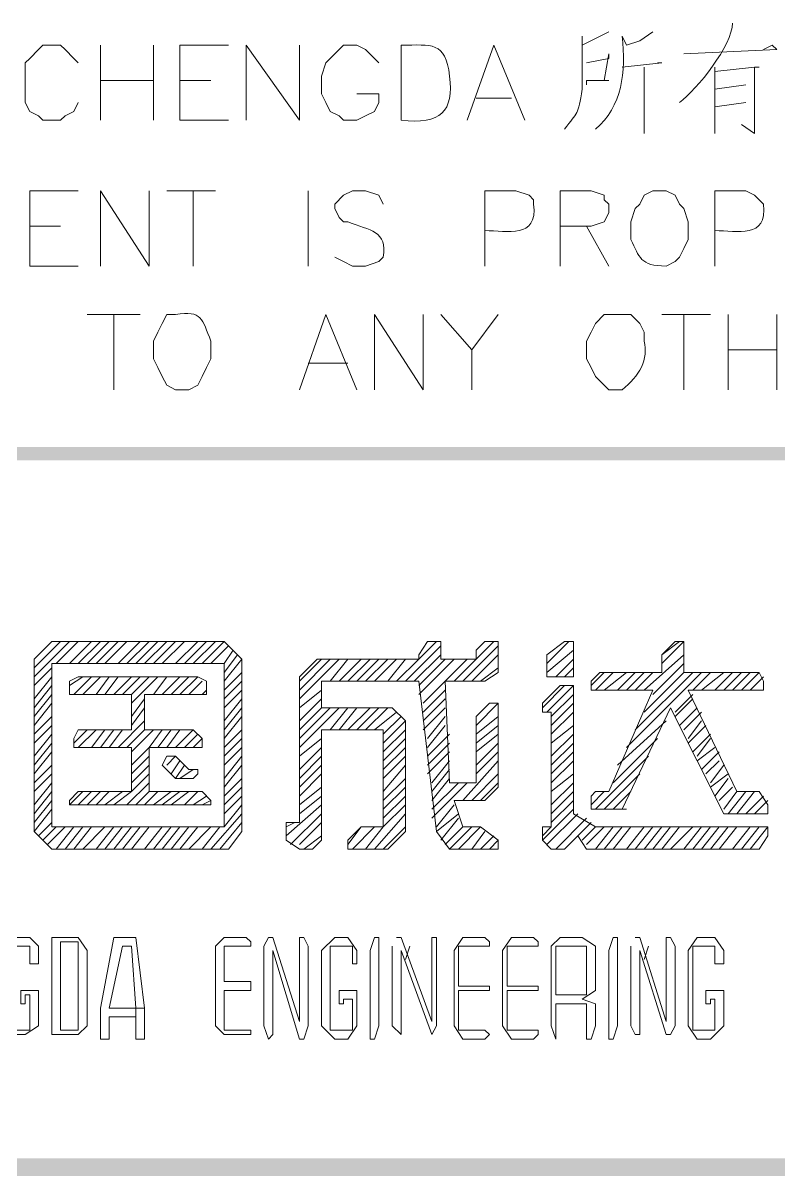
# Model space of a CAD drawing. Header units: millimetres. Extents: x 0 to 825, y 0 to 1167.
# Drawn here: x 616.37 to 647.15, y 52.7 to 99.68 of the extents above; entities that cross this region are included whole.
import ezdxf

# ---------------------------------------------------------------- set-up
doc = ezdxf.new("R2010")
doc.units = ezdxf.units.MM
doc.layers.add('1', color=7, linetype='Continuous')

msp = doc.modelspace()

# ---------------------------------------------------------------- hatches: boundary and pattern name
h = msp.add_hatch(color=0)
h.dxf.hatch_style = 2
h.paths.add_polyline_path([(560.841732, 82.401732), (560.841732, 81.861732), (810.501732, 82.401732)])
h = msp.add_hatch(color=0)
h.dxf.hatch_style = 2
h.paths.add_polyline_path([(560.841732, 81.861732), (810.501732, 82.401732), (810.501732, 81.861732)])
h = msp.add_hatch(color=0)
h.dxf.hatch_style = 2
h.paths.add_polyline_path([(713.301732, 52.701732), (713.301732, 53.421732), (560.841732, 52.701732)])
h = msp.add_hatch(color=0)
h.dxf.hatch_style = 2
h.paths.add_polyline_path([(713.301732, 53.421732), (560.841732, 52.701732), (560.841732, 53.421732)])

# ---------------------------------------------------------------- linework, layer by layer
at = {"layer": '1', "color": 0, "lineweight": 9}
for points in [[(618.621732, 98.061732), (618.441732, 98.241732), (618.081732, 98.601732), (617.901732, 98.781732), (617.181732, 98.781732), (617.001732, 98.601732), (616.641732, 98.241732), (616.461732, 98.061732), (616.461732, 97.521732), (616.461732, 96.801732), (616.461732, 96.441732), (616.641732, 96.081732), (617.001732, 95.901732), (617.181732, 95.721732), (617.901732, 95.721732), (618.081732, 95.901732), (618.441732, 96.081732), (618.621732, 96.441732)], [(619.521732, 98.781732), (619.521732, 95.721732)], [(621.681732, 98.781732), (621.681732, 95.721732)], [(622.761732, 95.721732), (622.761732, 98.781732), (624.741732, 98.781732)], [(625.461732, 95.721732), (625.461732, 98.781732), (627.621732, 95.721732), (627.621732, 98.781732)], [(630.861732, 98.061732), (630.681732, 98.241732), (630.321732, 98.601732), (629.961732, 98.781732), (629.421732, 98.781732), (629.241732, 98.601732), (628.881732, 98.241732), (628.701732, 98.061732), (628.521732, 97.521732), (628.521732, 96.801732), (628.701732, 96.441732), (628.881732, 96.081732), (629.241732, 95.901732), (629.421732, 95.721732), (629.961732, 95.721732), (630.321732, 95.901732), (630.681732, 96.081732), (630.861732, 96.441732), (630.861732, 96.801732), (629.961732, 96.801732)], [(634.461732, 95.721732), (635.541732, 98.781732), (636.801732, 95.721732)], [(619.521732, 97.341732), (621.681732, 97.341732)], [(622.761732, 97.341732), (624.021732, 97.341732)], [(645.801732, 97.161732), (644.541732, 96.981732)], [(634.821732, 96.621732), (636.261732, 96.621732)], [(644.541732, 96.261732), (645.801732, 96.441732)], [(622.761732, 95.721732), (624.741732, 95.721732)], [(616.641732, 89.781732), (616.641732, 92.841732), (618.621732, 92.841732)], [(619.521732, 89.781732), (619.521732, 92.841732), (621.501732, 89.781732), (621.501732, 92.841732)], [(622.221732, 92.841732), (624.201732, 92.841732)], [(623.301732, 92.841732), (623.301732, 89.781732)], [(627.981732, 92.841732), (627.981732, 89.781732)], [(638.241732, 89.781732), (638.241732, 92.841732), (639.501732, 92.841732), (640.041732, 92.661732), (640.041732, 92.481732), (640.221732, 92.301732), (640.221732, 91.941732), (640.041732, 91.581732), (640.041732, 91.581732), (639.501732, 91.401732), (638.241732, 91.401732)], [(616.641732, 91.401732), (617.901732, 91.401732)], [(639.321732, 91.401732), (640.221732, 89.781732)], [(616.641732, 89.781732), (618.621732, 89.781732)], [(618.981732, 87.801732), (621.141732, 87.801732)], [(620.061732, 87.801732), (620.061732, 84.741732)], [(627.621732, 84.741732), (628.701732, 87.801732), (629.961732, 84.741732)], [(630.681732, 84.741732), (630.681732, 87.801732), (632.661732, 84.741732), (632.661732, 87.801732)], [(633.381732, 87.801732), (634.641732, 86.361732), (634.641732, 84.741732)], [(635.721732, 87.801732), (634.641732, 86.361732)], [(642.381732, 87.801732), (644.361732, 87.801732)], [(643.281732, 87.801732), (643.281732, 84.741732)], [(645.081732, 87.801732), (645.081732, 84.741732)], [(647.061732, 87.801732), (647.061732, 84.741732)], [(645.081732, 86.361732), (647.061732, 86.361732)], [(627.981732, 85.821732), (629.601732, 85.821732)], [(616.821732, 73.761732), (617.541732, 74.481732)], [(616.821732, 73.401732), (617.901732, 74.481732)], [(616.821732, 73.041732), (618.261732, 74.481732)], [(617.721732, 73.581732), (618.621732, 74.481732)], [(618.261732, 73.581732), (619.161732, 74.481732)], [(618.621732, 73.581732), (619.521732, 74.481732)], [(618.981732, 73.581732), (619.881732, 74.481732)], [(619.341732, 73.581732), (620.241732, 74.481732)], [(619.701732, 73.581732), (620.601732, 74.481732)], [(620.241732, 73.581732), (621.141732, 74.481732)], [(620.601732, 73.581732), (621.501732, 74.481732)], [(620.961732, 73.581732), (621.861732, 74.481732)], [(621.321732, 73.581732), (622.221732, 74.481732)], [(621.681732, 73.581732), (622.581732, 74.481732)], [(622.041732, 73.581732), (622.941732, 74.481732)], [(622.581732, 73.581732), (623.481732, 74.481732)], [(622.941732, 73.581732), (623.841732, 74.481732)], [(623.301732, 73.581732), (624.201732, 74.481732)], [(623.661732, 73.581732), (624.561732, 74.481732)], [(624.021732, 73.581732), (624.741732, 74.301732)], [(631.941732, 72.861732), (633.381732, 74.301732)], [(632.481732, 73.761732), (633.201732, 74.481732)], [(634.281732, 72.861732), (635.721732, 74.301732)], [(634.821732, 73.761732), (635.541732, 74.481732)], [(637.701732, 73.581732), (638.601732, 74.481732)], [(642.381732, 73.941732), (643.101732, 74.481732)], [(642.381732, 73.581732), (643.281732, 74.481732)], [(624.561732, 73.581732), (624.921732, 74.121732)], [(624.561732, 73.221732), (625.101732, 73.941732)], [(624.561732, 72.861732), (625.281732, 73.761732)], [(627.621732, 72.861732), (628.521732, 73.761732)], [(627.621732, 72.501732), (628.881732, 73.761732)], [(627.621732, 72.141732), (629.241732, 73.761732)], [(628.881732, 72.861732), (629.601732, 73.761732)], [(629.241732, 72.861732), (630.141732, 73.761732)], [(629.601732, 72.861732), (630.501732, 73.761732)], [(629.961732, 72.861732), (630.861732, 73.761732)], [(630.321732, 72.861732), (631.221732, 73.761732)], [(630.681732, 72.861732), (631.581732, 73.761732)], [(631.221732, 72.861732), (631.941732, 73.761732)], [(631.581732, 72.861732), (632.481732, 73.761732)], [(632.301732, 72.861732), (633.381732, 73.941732)], [(632.481732, 72.681732), (633.561732, 73.761732)], [(632.481732, 72.321732), (633.921732, 73.761732)], [(633.561732, 72.861732), (634.461732, 73.761732)], [(633.921732, 72.861732), (634.821732, 73.761732)], [(634.641732, 72.861732), (635.721732, 73.941732)], [(637.701732, 73.221732), (638.781732, 74.121732)], [(638.061732, 73.041732), (638.781732, 73.761732)], [(641.661732, 72.501732), (643.281732, 73.941732)], [(616.821732, 72.681732), (617.541732, 73.401732)], [(635.001732, 72.861732), (635.721732, 73.401732)], [(638.421732, 73.041732), (638.781732, 73.401732)], [(642.021732, 72.321732), (643.281732, 73.581732)], [(616.821732, 72.141732), (617.541732, 73.041732)], [(618.261732, 72.681732), (618.801732, 73.041732)], [(618.441732, 72.321732), (619.161732, 73.041732)], [(618.801732, 72.321732), (619.521732, 73.041732)], [(619.341732, 72.321732), (619.881732, 73.041732)], [(619.701732, 72.321732), (620.241732, 73.041732)], [(620.061732, 72.321732), (620.781732, 73.041732)], [(620.421732, 72.321732), (621.141732, 73.041732)], [(620.781732, 72.321732), (621.501732, 73.041732)], [(620.781732, 71.961732), (621.861732, 73.041732)], [(621.681732, 72.321732), (622.221732, 73.041732)], [(622.041732, 72.321732), (622.761732, 73.041732)], [(622.401732, 72.321732), (623.121732, 73.041732)], [(622.761732, 72.321732), (623.481732, 73.041732)], [(623.121732, 72.321732), (623.661732, 72.861732)], [(624.561732, 72.501732), (625.281732, 73.221732)], [(624.561732, 72.141732), (625.281732, 72.861732)], [(632.661732, 71.961732), (633.561732, 72.861732)], [(639.501732, 72.681732), (640.041732, 73.221732)], [(639.681732, 72.501732), (640.401732, 73.221732)], [(640.041732, 72.501732), (640.941732, 73.221732)], [(640.581732, 72.501732), (641.301732, 73.221732)], [(640.941732, 72.501732), (641.661732, 73.221732)], [(640.941732, 70.161732), (644.001732, 73.221732)], [(641.301732, 72.501732), (642.021732, 73.221732)], [(641.301732, 70.881732), (643.641732, 73.221732)], [(641.661732, 71.601732), (643.281732, 73.221732)], [(643.641732, 72.501732), (644.361732, 73.221732)], [(644.001732, 72.501732), (644.901732, 73.221732)], [(644.541732, 72.501732), (645.261732, 73.221732)], [(644.901732, 72.501732), (645.621732, 73.221732)], [(645.261732, 72.501732), (645.981732, 73.221732)], [(645.621732, 72.501732), (646.341732, 73.221732)], [(645.981732, 72.501732), (646.521732, 73.041732)], [(616.821732, 71.781732), (617.541732, 72.681732)], [(623.661732, 72.321732), (623.841732, 72.501732)], [(624.561732, 71.781732), (625.281732, 72.501732)], [(627.621732, 71.781732), (628.521732, 72.501732)], [(632.661732, 71.601732), (633.561732, 72.501732)], [(637.521732, 71.781732), (638.421732, 72.681732)], [(637.701732, 71.601732), (638.781732, 72.681732)], [(646.521732, 72.501732), (646.521732, 72.681732)], [(616.821732, 71.421732), (617.541732, 72.321732)], [(616.821732, 71.061732), (617.541732, 71.961732)], [(620.781732, 71.421732), (621.321732, 72.141732)], [(624.561732, 71.241732), (625.281732, 72.141732)], [(627.621732, 71.241732), (628.521732, 72.141732)], [(632.661732, 71.241732), (633.561732, 72.141732)], [(634.821732, 71.061732), (635.721732, 71.961732)], [(637.881732, 71.421732), (638.781732, 72.321732)], [(637.881732, 71.061732), (638.781732, 71.961732)], [(642.921732, 71.601732), (643.641732, 72.321732)], [(642.921732, 71.421732), (643.641732, 72.141732)], [(616.821732, 70.701732), (617.541732, 71.421732)], [(620.781732, 71.061732), (621.321732, 71.781732)], [(624.561732, 70.881732), (625.281732, 71.781732)], [(624.561732, 70.521732), (625.281732, 71.421732)], [(627.621732, 70.881732), (628.521732, 71.781732)], [(627.621732, 70.521732), (628.881732, 71.781732)], [(627.621732, 70.161732), (629.241732, 71.781732)], [(628.881732, 70.881732), (629.601732, 71.781732)], [(629.241732, 70.881732), (629.961732, 71.781732)], [(629.601732, 70.881732), (630.501732, 71.781732)], [(629.961732, 70.881732), (630.861732, 71.781732)], [(630.321732, 70.881732), (631.221732, 71.781732)], [(630.681732, 70.881732), (631.581732, 71.601732)], [(631.041732, 70.701732), (631.761732, 71.421732)], [(632.661732, 70.881732), (633.561732, 71.781732)], [(632.841732, 70.521732), (633.561732, 71.421732)], [(634.821732, 70.701732), (635.721732, 71.421732)], [(637.881732, 70.701732), (638.781732, 71.601732)], [(643.101732, 71.061732), (643.821732, 71.781732)], [(643.281732, 70.881732), (644.001732, 71.601732)], [(616.821732, 70.341732), (617.541732, 71.061732)], [(620.241732, 70.161732), (621.321732, 71.241732)], [(631.041732, 70.341732), (631.941732, 71.241732)], [(632.841732, 70.161732), (633.561732, 71.061732)], [(634.821732, 70.341732), (635.721732, 71.061732)], [(637.881732, 70.341732), (638.781732, 71.061732)], [(640.581732, 69.441732), (642.561732, 71.241732)], [(643.461732, 70.521732), (644.001732, 71.241732)], [(643.461732, 70.341732), (644.181732, 71.061732)], [(616.821732, 69.801732), (617.541732, 70.701732)], [(618.441732, 70.341732), (618.981732, 70.881732)], [(618.621732, 70.161732), (619.341732, 70.881732)], [(619.161732, 70.161732), (619.701732, 70.881732)], [(619.521732, 70.161732), (620.061732, 70.881732)], [(619.881732, 70.161732), (620.421732, 70.881732)], [(620.601732, 70.161732), (621.321732, 70.881732)], [(620.781732, 69.981732), (621.681732, 70.881732)], [(620.781732, 69.441732), (621.501732, 70.161732), (622.041732, 70.881732)], [(621.861732, 70.161732), (622.401732, 70.881732)], [(622.221732, 70.161732), (622.761732, 70.881732)], [(622.581732, 70.161732), (623.301732, 70.881732)], [(622.941732, 70.161732), (623.481732, 70.701732)], [(623.301732, 70.161732), (623.661732, 70.521732)], [(624.561732, 70.161732), (625.281732, 70.881732)], [(624.561732, 69.801732), (625.281732, 70.521732)], [(627.621732, 69.801732), (628.521732, 70.521732)], [(631.041732, 69.981732), (631.941732, 70.881732)], [(631.041732, 69.621732), (631.941732, 70.521732)], [(632.841732, 69.801732), (633.741732, 70.701732)], [(634.821732, 69.981732), (635.721732, 70.701732)], [(637.881732, 69.801732), (638.781732, 70.701732)], [(640.401732, 68.721732), (642.201732, 70.521732)], [(643.641732, 69.981732), (644.361732, 70.701732)], [(643.821732, 69.801732), (644.361732, 70.521732)], [(616.821732, 69.441732), (617.541732, 70.341732)], [(624.561732, 69.441732), (625.281732, 70.161732)], [(627.621732, 69.261732), (628.521732, 70.161732)], [(631.041732, 69.261732), (631.941732, 70.161732)], [(632.841732, 69.441732), (633.741732, 70.341732)], [(634.821732, 69.441732), (635.721732, 70.341732)], [(637.881732, 69.441732), (638.781732, 70.341732)], [(643.821732, 69.621732), (644.541732, 70.161732)], [(616.821732, 69.081732), (617.541732, 69.981732)], [(620.781732, 69.081732), (621.501732, 69.801732)], [(622.221732, 69.441732), (622.581732, 69.801732)], [(622.401732, 69.081732), (622.761732, 69.621732)], [(624.561732, 68.901732), (625.281732, 69.801732)], [(627.621732, 68.901732), (628.521732, 69.801732)], [(631.041732, 68.901732), (631.941732, 69.801732)], [(632.841732, 69.081732), (633.741732, 69.981732)], [(633.021732, 68.721732), (633.741732, 69.621732)], [(634.281732, 68.001732), (635.721732, 69.621732)], [(634.821732, 69.081732), (635.721732, 69.981732)], [(637.881732, 69.081732), (638.781732, 69.981732)], [(637.881732, 68.721732), (638.781732, 69.621732)], [(639.681732, 67.641732), (641.841732, 69.801732)], [(644.001732, 69.261732), (644.721732, 69.981732)], [(644.181732, 69.081732), (644.721732, 69.621732)], [(616.821732, 68.721732), (617.541732, 69.441732)], [(616.821732, 68.361732), (617.541732, 69.081732)], [(620.781732, 68.721732), (621.501732, 69.441732)], [(620.781732, 68.361732), (621.501732, 69.081732)], [(622.581732, 68.901732), (622.941732, 69.441732)], [(622.761732, 68.901732), (623.301732, 69.261732)], [(624.561732, 68.541732), (625.281732, 69.441732)], [(627.621732, 68.541732), (628.521732, 69.441732)], [(627.621732, 68.181732), (628.521732, 69.081732)], [(631.041732, 68.361732), (631.941732, 69.441732)], [(633.021732, 68.361732), (633.741732, 69.261732)], [(634.641732, 68.001732), (635.721732, 69.081732)], [(637.881732, 68.361732), (638.781732, 69.081732)], [(640.041732, 67.641732), (641.481732, 69.081732)], [(644.361732, 68.721732), (644.901732, 69.441732)], [(644.361732, 68.541732), (645.081732, 69.081732)], [(616.821732, 67.821732), (617.541732, 68.721732)], [(620.601732, 67.821732), (621.501732, 68.721732)], [(623.301732, 68.901732), (623.301732, 68.901732)], [(624.561732, 68.181732), (625.281732, 68.901732)], [(631.041732, 68.001732), (631.941732, 68.901732)], [(633.021732, 68.001732), (633.741732, 68.901732)], [(633.021732, 67.641732), (634.101732, 68.721732)], [(633.021732, 67.281732), (634.461732, 68.721732)], [(635.001732, 68.001732), (635.721732, 68.721732)], [(637.881732, 67.821732), (638.781732, 68.721732)], [(644.541732, 68.181732), (645.081732, 68.901732)], [(616.821732, 67.461732), (617.541732, 68.361732)], [(618.261732, 67.821732), (618.801732, 68.361732)], [(618.621732, 67.821732), (619.161732, 68.361732)], [(618.981732, 67.821732), (619.521732, 68.361732)], [(619.341732, 67.821732), (619.881732, 68.361732)], [(619.701732, 67.821732), (620.421732, 68.361732)], [(620.061732, 67.821732), (620.781732, 68.361732)], [(620.961732, 67.821732), (621.501732, 68.361732)], [(621.321732, 67.821732), (621.861732, 68.361732)], [(621.681732, 67.821732), (622.401732, 68.361732)], [(622.041732, 67.821732), (622.761732, 68.361732)], [(622.401732, 67.821732), (623.121732, 68.361732)], [(622.941732, 67.821732), (623.481732, 68.361732)], [(623.301732, 67.821732), (623.841732, 68.181732)], [(624.561732, 67.821732), (625.281732, 68.541732)], [(624.561732, 67.461732), (625.281732, 68.181732)], [(627.621732, 67.821732), (628.521732, 68.541732)], [(627.621732, 67.461732), (628.521732, 68.181732)], [(631.041732, 67.641732), (631.941732, 68.541732)], [(631.041732, 67.281732), (631.941732, 68.181732)], [(637.881732, 67.461732), (638.781732, 68.361732)], [(639.501732, 67.821732), (640.041732, 68.361732)], [(640.401732, 67.641732), (641.121732, 68.361732)], [(644.721732, 68.001732), (645.261732, 68.541732)], [(644.901732, 67.641732), (645.441732, 68.361732)], [(645.081732, 67.461732), (645.801732, 68.361732)], [(645.441732, 67.461732), (646.161732, 68.361732)], [(645.801732, 67.461732), (646.521732, 68.181732)], [(616.821732, 67.101732), (617.541732, 68.001732)], [(623.661732, 67.821732), (624.021732, 68.001732)], [(624.561732, 66.921732), (625.281732, 67.821732)], [(627.081732, 66.561732), (628.521732, 67.821732)], [(631.041732, 66.921732), (631.941732, 67.821732)], [(633.201732, 66.921732), (633.921732, 67.821732)], [(637.881732, 67.101732), (638.781732, 68.001732)], [(646.161732, 67.461732), (646.701732, 68.001732)], [(616.821732, 66.741732), (617.541732, 67.641732)], [(624.021732, 66.021732), (625.281732, 67.461732)], [(627.261732, 66.201732), (628.521732, 67.461732)], [(630.681732, 66.021732), (631.941732, 67.461732)], [(633.201732, 66.741732), (634.101732, 67.461732)], [(633.381732, 66.381732), (634.101732, 67.281732)], [(637.521732, 66.381732), (638.781732, 67.641732)], [(637.701732, 66.201732), (638.961732, 67.461732)], [(638.061732, 66.021732), (639.321732, 67.281732)], [(640.761732, 67.641732), (640.941732, 67.641732)], [(646.701732, 67.461732), (646.701732, 67.641732)], [(617.001732, 66.561732), (617.541732, 67.101732)], [(617.181732, 66.381732), (617.721732, 66.921732)], [(617.361732, 66.201732), (618.081732, 66.921732)], [(617.721732, 66.021732), (618.441732, 66.921732)], [(618.081732, 66.021732), (618.801732, 66.921732)], [(618.441732, 66.021732), (619.161732, 66.921732)], [(618.801732, 66.021732), (619.701732, 66.921732)], [(619.341732, 66.021732), (620.061732, 66.921732)], [(619.701732, 66.021732), (620.421732, 66.921732)], [(620.061732, 66.021732), (620.781732, 66.921732)], [(620.421732, 66.021732), (621.141732, 66.921732)], [(620.781732, 66.021732), (621.501732, 66.921732)], [(621.321732, 66.021732), (622.041732, 66.921732)], [(621.681732, 66.021732), (622.401732, 66.921732)], [(622.041732, 66.021732), (622.761732, 66.921732)], [(622.401732, 66.021732), (623.121732, 66.921732)], [(622.761732, 66.021732), (623.481732, 66.921732)], [(623.121732, 66.021732), (624.021732, 66.921732)], [(623.661732, 66.021732), (624.381732, 66.921732)], [(624.381732, 66.021732), (625.281732, 67.101732)], [(627.081732, 66.921732), (627.441732, 67.101732)], [(627.621732, 66.201732), (628.521732, 67.101732)], [(629.601732, 66.201732), (630.141732, 66.921732)], [(629.781732, 66.021732), (630.681732, 66.921732)], [(630.321732, 66.021732), (631.041732, 66.921732)], [(631.041732, 66.021732), (631.941732, 66.921732)], [(633.561732, 66.201732), (634.281732, 66.921732)], [(633.741732, 66.021732), (634.641732, 66.921732)], [(634.101732, 66.021732), (635.001732, 66.921732)], [(634.641732, 66.021732), (635.181732, 66.741732)], [(637.521732, 66.561732), (637.881732, 66.921732)], [(638.961732, 66.561732), (639.501732, 67.101732)], [(639.141732, 66.381732), (639.681732, 66.921732)], [(639.321732, 66.201732), (640.041732, 66.921732)], [(639.681732, 66.021732), (640.401732, 66.921732)], [(640.041732, 66.021732), (640.761732, 66.921732)], [(640.401732, 66.021732), (641.121732, 66.921732)], [(640.941732, 66.021732), (641.661732, 66.921732)], [(641.301732, 66.021732), (642.021732, 66.921732)], [(641.661732, 66.021732), (642.381732, 66.921732)], [(642.021732, 66.021732), (642.741732, 66.921732)], [(642.381732, 66.021732), (643.101732, 66.921732)], [(642.741732, 66.021732), (643.641732, 66.921732)], [(643.281732, 66.021732), (644.001732, 66.921732)], [(643.641732, 66.021732), (644.361732, 66.921732)], [(644.001732, 66.021732), (644.721732, 66.921732)], [(644.361732, 66.021732), (645.081732, 66.921732)], [(644.721732, 66.021732), (645.441732, 66.921732)], [(645.261732, 66.021732), (645.981732, 66.921732)], [(645.621732, 66.021732), (646.341732, 66.921732)], [(645.981732, 66.021732), (646.701732, 66.921732)], [(627.801732, 66.021732), (628.521732, 66.561732)], [(635.001732, 66.021732), (635.541732, 66.561732)], [(635.361732, 66.021732), (635.721732, 66.381732)], [(646.341732, 66.021732), (646.701732, 66.561732)], [(626.181732, 62.061732), (626.361732, 62.421732)], [(632.121732, 62.061732), (631.941732, 61.521732)], [(641.661732, 61.521732), (641.841732, 62.061732)], [(619.521732, 59.541732), (619.521732, 58.281732), (619.881732, 58.281732)], [(621.321732, 58.281732), (621.321732, 59.541732)], [(619.881732, 58.281732), (619.881732, 59.181732)], [(620.961732, 59.181732), (620.961732, 58.281732)], [(620.961732, 58.281732), (621.321732, 58.281732)]]:
    msp.add_lwpolyline(points, dxfattribs=at)
at = {"layer": '1', "color": 0, "lineweight": 5}
for points in [[(646.521732, 98.601732), (646.881732, 98.781732), (647.061732, 98.601732), (643.281732, 98.421732)], [(639.321732, 97.161732), (639.321732, 97.341732), (640.221732, 97.341732), (640.041732, 97.341732), (640.221732, 98.421732), (640.221732, 98.241732), (639.321732, 98.061732)], [(642.201732, 98.061732), (642.381732, 98.061732), (642.381732, 98.061732), (640.761732, 97.881732)], [(641.661732, 97.881732), (641.661732, 95.181732), (641.661732, 95.361732), (641.661732, 95.721732)], [(644.541732, 97.881732), (644.541732, 97.701732), (644.541732, 95.361732), (644.541732, 95.181732), (644.541732, 95.541732)], [(644.541732, 97.701732), (646.161732, 97.881732), (646.161732, 97.881732), (646.341732, 97.881732), (646.161732, 97.881732), (646.161732, 95.181732), (645.621732, 95.541732), (646.161732, 95.181732)], [(625.281732, 73.761732), (624.561732, 74.481732), (617.541732, 74.481732), (616.821732, 73.761732), (616.821732, 66.741732), (617.541732, 66.021732), (624.741732, 66.021732), (625.281732, 66.741732), (625.281732, 73.761732)], [(635.721732, 73.221732), (635.721732, 74.481732), (635.181732, 74.481732), (634.821732, 74.121732), (634.821732, 73.761732), (633.381732, 73.761732), (633.381732, 74.481732), (632.841732, 74.481732), (632.481732, 73.941732), (632.481732, 73.761732), (628.341732, 73.761732), (627.621732, 73.041732), (627.621732, 67.101732), (627.081732, 67.101732), (627.081732, 66.381732), (627.621732, 66.021732), (628.161732, 66.021732), (628.521732, 66.381732), (628.521732, 70.881732), (631.041732, 70.881732), (631.041732, 66.921732), (630.141732, 66.921732), (629.601732, 66.381732), (629.601732, 66.021732), (631.221732, 66.021732), (631.941732, 66.741732), (631.941732, 71.241732), (631.401732, 71.781732), (628.521732, 71.781732), (628.521732, 72.861732), (632.481732, 72.861732), (633.201732, 66.741732), (633.741732, 66.021732), (635.721732, 66.021732), (635.721732, 66.381732), (635.001732, 66.921732), (634.281732, 66.921732), (633.921732, 68.001732), (635.181732, 68.001732), (635.721732, 68.541732), (635.721732, 71.961732), (635.361732, 71.961732), (634.821732, 71.421732), (634.821732, 68.721732), (633.741732, 68.721732), (633.561732, 72.861732), (635.181732, 72.861732), (635.721732, 73.221732)], [(637.701732, 73.041732), (638.781732, 73.041732), (638.781732, 74.481732), (638.421732, 74.481732), (637.701732, 73.941732), (637.701732, 73.041732)], [(639.501732, 72.861732), (639.501732, 72.501732), (642.021732, 72.501732), (640.221732, 68.361732), (639.681732, 68.361732), (639.501732, 68.181732), (639.501732, 67.641732), (640.761732, 67.641732), (642.741732, 71.781732), (644.901732, 67.461732), (646.701732, 67.461732), (646.701732, 67.821732), (646.341732, 68.361732), (645.441732, 68.361732), (643.461732, 72.501732), (646.521732, 72.501732), (646.521732, 72.861732), (646.341732, 73.221732), (643.281732, 73.221732), (643.281732, 74.481732), (642.921732, 74.481732), (642.381732, 73.941732), (642.381732, 73.221732), (639.861732, 73.221732), (639.501732, 72.861732)], [(624.561732, 73.581732), (617.541732, 73.581732), (617.541732, 66.921732), (624.561732, 66.921732), (624.561732, 73.581732)], [(623.841732, 72.861732), (623.481732, 73.041732), (618.621732, 73.041732), (618.261732, 72.861732), (618.261732, 72.321732), (620.781732, 72.321732), (620.781732, 70.881732), (618.621732, 70.881732), (618.441732, 70.521732), (618.441732, 70.161732), (620.781732, 70.161732), (620.781732, 68.361732), (618.621732, 68.361732), (618.261732, 68.001732), (618.261732, 67.821732), (624.021732, 67.821732), (624.021732, 68.001732), (623.661732, 68.361732), (621.501732, 68.361732), (621.501732, 70.161732), (623.661732, 70.161732), (623.661732, 70.521732), (623.301732, 70.881732), (621.321732, 70.881732), (621.321732, 72.321732), (623.841732, 72.321732), (623.841732, 72.861732)], [(638.781732, 72.681732), (638.241732, 72.681732), (637.521732, 71.961732), (637.521732, 71.601732), (637.881732, 71.601732), (637.881732, 66.921732), (637.521732, 66.921732), (637.521732, 66.381732), (637.881732, 66.021732), (638.421732, 66.021732), (638.961732, 66.561732), (639.321732, 66.021732), (646.341732, 66.021732), (646.701732, 66.561732), (646.701732, 66.921732), (639.681732, 66.921732), (638.781732, 67.461732), (638.781732, 72.681732)], [(623.481732, 69.261732), (623.121732, 69.261732), (622.581732, 69.801732), (622.221732, 69.801732), (622.041732, 69.441732), (622.581732, 68.901732), (623.301732, 68.901732), (623.481732, 69.081732), (623.481732, 69.261732)], [(617.001732, 58.821732), (617.001732, 60.261732), (616.281732, 60.261732), (616.281732, 59.721732), (616.461732, 59.721732), (616.461732, 60.081732), (616.641732, 60.081732), (616.641732, 58.641732), (615.741732, 58.641732), (615.741732, 62.061732), (616.641732, 62.061732), (616.641732, 61.341732), (617.001732, 61.341732), (617.001732, 62.061732), (616.641732, 62.421732), (615.921732, 62.421732), (615.561732, 61.881732), (615.561732, 58.821732), (615.921732, 58.461732), (616.461732, 58.461732), (617.001732, 58.821732)], [(618.621732, 58.461732), (618.981732, 58.821732), (618.981732, 61.881732), (618.621732, 62.421732), (617.541732, 62.421732), (617.541732, 58.461732), (618.621732, 58.461732)], [(617.901732, 58.641732), (618.621732, 58.641732), (618.621732, 62.241732), (617.901732, 62.241732), (617.901732, 58.641732)], [(619.881732, 59.181732), (620.961732, 59.181732), (620.961732, 59.541732), (620.781732, 62.061732), (620.421732, 62.061732), (619.881732, 59.541732), (621.321732, 59.541732), (620.961732, 62.421732), (620.061732, 62.421732), (619.521732, 59.541732)], [(625.641732, 58.641732), (624.561732, 58.641732), (624.561732, 60.261732), (625.641732, 60.261732), (625.641732, 60.621732), (624.561732, 60.621732), (624.561732, 62.061732), (625.641732, 62.061732), (625.641732, 62.241732), (625.461732, 62.421732), (624.561732, 62.421732), (624.201732, 62.061732), (624.201732, 58.821732), (624.561732, 58.461732), (625.461732, 58.461732), (625.641732, 58.461732), (625.641732, 58.641732)], [(626.181732, 62.061732), (626.181732, 58.821732), (626.361732, 58.281732), (626.541732, 58.461732), (626.541732, 61.881732), (627.621732, 58.281732), (627.801732, 58.281732), (627.981732, 58.821732)], [(627.981732, 58.821732), (627.981732, 62.061732), (627.801732, 62.421732), (627.621732, 62.421732), (627.621732, 59.001732), (626.541732, 62.421732), (626.361732, 62.421732)], [(629.961732, 58.821732), (629.961732, 60.261732), (629.241732, 60.261732), (629.241732, 59.721732), (629.421732, 59.721732), (629.421732, 59.901732), (629.781732, 59.901732), (629.781732, 58.641732), (628.881732, 58.641732), (628.881732, 62.061732), (629.781732, 62.061732), (629.781732, 61.341732), (629.961732, 61.341732), (629.961732, 61.881732), (629.601732, 62.421732), (629.061732, 62.421732), (628.521732, 61.881732), (628.521732, 58.821732), (629.061732, 58.281732), (629.601732, 58.281732), (629.961732, 58.821732)], [(630.861732, 58.821732), (630.861732, 62.421732), (630.681732, 62.421732), (630.501732, 61.881732), (630.501732, 58.281732), (630.681732, 58.281732), (630.861732, 58.821732)], [(631.401732, 62.061732), (631.401732, 58.821732), (631.761732, 58.461732), (631.761732, 58.461732), (631.761732, 61.881732), (633.021732, 58.461732), (633.021732, 58.461732), (633.201732, 58.821732), (633.201732, 62.061732), (633.201732, 62.421732), (633.021732, 62.421732), (633.021732, 59.001732), (631.761732, 62.421732), (631.581732, 62.421732)], [(635.361732, 60.261732), (635.361732, 60.441732), (634.101732, 60.441732), (634.101732, 62.061732), (635.361732, 62.061732), (635.361732, 62.241732), (635.181732, 62.421732), (634.281732, 62.421732), (633.921732, 61.881732), (633.921732, 58.821732), (634.281732, 58.281732), (635.181732, 58.281732), (635.361732, 58.461732), (635.181732, 58.641732), (634.101732, 58.641732), (634.101732, 60.261732), (635.361732, 60.261732)], [(637.341732, 60.261732), (637.341732, 60.441732), (636.081732, 60.441732), (636.081732, 62.061732), (637.341732, 62.061732), (637.341732, 62.241732), (637.161732, 62.421732), (636.261732, 62.421732), (635.901732, 61.881732), (635.901732, 58.821732), (636.261732, 58.281732), (637.161732, 58.281732), (637.341732, 58.461732), (637.341732, 58.641732), (636.081732, 58.641732), (636.081732, 60.261732), (637.341732, 60.261732)], [(637.881732, 62.061732), (638.241732, 62.421732), (639.141732, 62.421732), (639.681732, 62.061732), (639.681732, 60.261732), (639.141732, 59.901732), (639.681732, 59.721732)], [(637.881732, 62.061732), (637.881732, 58.821732), (638.061732, 58.281732), (638.061732, 58.281732), (638.061732, 59.721732), (639.321732, 59.721732), (639.321732, 58.281732), (639.501732, 58.281732), (639.681732, 58.821732), (639.681732, 59.721732)], [(638.061732, 60.081732), (639.321732, 60.081732), (639.321732, 62.061732), (638.061732, 62.061732), (638.061732, 60.081732)], [(640.221732, 61.881732), (640.221732, 58.281732), (640.401732, 58.281732), (640.581732, 58.821732), (640.581732, 62.421732), (640.401732, 62.421732), (640.221732, 61.881732)], [(641.121732, 62.061732), (641.121732, 58.821732), (641.301732, 58.461732), (641.481732, 58.461732), (641.481732, 61.881732), (642.561732, 58.461732), (642.741732, 58.461732), (642.921732, 58.821732), (642.921732, 62.061732)], [(642.921732, 62.061732), (642.741732, 62.421732), (642.561732, 62.421732), (642.561732, 59.001732), (641.481732, 62.421732), (641.301732, 62.421732)], [(644.901732, 61.881732), (644.541732, 62.421732), (643.821732, 62.421732), (643.461732, 61.881732), (643.461732, 58.821732), (643.821732, 58.281732), (644.361732, 58.281732), (644.901732, 58.821732), (644.901732, 60.261732), (644.181732, 60.261732), (644.181732, 59.721732), (644.361732, 59.721732), (644.361732, 59.901732), (644.541732, 59.901732), (644.541732, 58.641732), (643.641732, 58.641732), (643.641732, 62.061732), (644.541732, 62.061732), (644.541732, 61.341732), (644.901732, 61.341732), (644.901732, 61.881732)], [(639.321732, 60.081732), (639.321732, 60.081732)], [(618.621732, 58.641732), (618.621732, 58.641732)]]:
    msp.add_lwpolyline(points, dxfattribs=at)
msp.add_open_spline([(643.101732, 96.441732), (643.821732, 96.981732), (645.261732, 98.781732), (645.261732, 99.681732)], degree=3, dxfattribs=at)
for points, knots in [([(640.221732, 99.321732), (640.221732, 99.321732), (639.141732, 98.781732), (639.141732, 98.781732), (639.141732, 98.781732), (639.141732, 99.141732), (639.141732, 99.141732), (639.141732, 99.141732), (639.141732, 98.781732), (639.141732, 98.781732), (639.141732, 98.781732), (639.141732, 97.341732), (639.141732, 97.341732), (639.141732, 97.341732), (639.141732, 96.981732), (639.141732, 96.981732), (638.961732, 95.901732), (638.961732, 96.081732), (638.421732, 95.361732)], [0, 0, 0, 0, 1, 1, 1, 2, 2, 2, 3, 3, 3, 4, 4, 4, 5, 5, 5, 6, 6, 6, 6]), ([(639.681732, 95.361732), (640.761732, 96.261732), (640.941732, 97.701732), (640.761732, 99.141732), (640.761732, 99.141732), (640.941732, 98.781732), (640.941732, 98.781732), (640.941732, 98.781732), (641.481732, 98.961732), (641.481732, 98.961732), (641.481732, 98.961732), (642.021732, 99.321732), (642.021732, 99.321732)], [0, 0, 0, 0, 1, 1, 1, 2, 2, 2, 3, 3, 3, 4, 4, 4, 4])]:
    msp.add_open_spline(points, degree=3, knots=knots, dxfattribs=at)
at = {"layer": '1', "color": 0, "lineweight": 9}
for points, knots in [([(631.761732, 95.721732), (631.761732, 95.721732), (631.761732, 98.781732), (631.761732, 98.781732), (633.021732, 98.781732), (633.561732, 98.961732), (633.741732, 97.521732), (633.921732, 96.081732), (633.381732, 95.541732), (631.761732, 95.721732)], [0, 0, 0, 0, 1, 1, 1, 2, 2, 2, 3, 3, 3, 3]), ([(631.041732, 92.301732), (631.041732, 92.301732), (630.861732, 92.661732), (630.861732, 92.661732), (630.861732, 92.661732), (630.321732, 92.841732), (630.321732, 92.841732), (630.321732, 92.841732), (629.781732, 92.841732), (629.781732, 92.841732), (629.781732, 92.841732), (629.421732, 92.661732), (629.421732, 92.661732), (629.421732, 92.661732), (629.061732, 92.301732), (629.061732, 92.301732), (629.061732, 92.301732), (629.061732, 92.121732), (629.061732, 92.121732), (629.061732, 92.121732), (629.241732, 91.761732), (629.241732, 91.761732), (629.241732, 91.761732), (629.421732, 91.581732), (629.421732, 91.581732), (629.421732, 91.581732), (629.601732, 91.581732), (629.601732, 91.581732), (630.501732, 91.221732), (631.221732, 91.221732), (631.041732, 90.141732), (631.041732, 90.141732), (630.861732, 89.961732), (630.861732, 89.961732), (630.861732, 89.961732), (630.321732, 89.781732), (630.321732, 89.781732), (630.321732, 89.781732), (629.781732, 89.781732), (629.781732, 89.781732), (629.781732, 89.781732), (629.421732, 89.961732), (629.421732, 89.961732), (629.421732, 89.961732), (629.061732, 90.141732), (629.061732, 90.141732)], [0, 0, 0, 0, 1, 1, 1, 2, 2, 2, 3, 3, 3, 4, 4, 4, 5, 5, 5, 6, 6, 6, 7, 7, 7, 8, 8, 8, 9, 9, 9, 10, 10, 10, 11, 11, 11, 12, 12, 12, 13, 13, 13, 14, 14, 14, 15, 15, 15, 15]), ([(635.181732, 89.781732), (635.181732, 89.781732), (635.181732, 92.841732), (635.181732, 92.841732), (635.181732, 92.841732), (636.441732, 92.841732), (636.441732, 92.841732), (636.441732, 92.841732), (636.981732, 92.661732), (636.981732, 92.661732), (636.981732, 92.661732), (637.161732, 92.481732), (637.161732, 92.481732), (637.161732, 92.481732), (637.161732, 92.301732), (637.161732, 92.301732), (637.341732, 90.861732), (636.081732, 91.221732), (635.181732, 91.221732)], [0, 0, 0, 0, 1, 1, 1, 2, 2, 2, 3, 3, 3, 4, 4, 4, 5, 5, 5, 6, 6, 6, 6]), ([(642.021732, 92.841732), (642.021732, 92.841732), (641.661732, 92.661732), (641.661732, 92.661732), (641.661732, 92.661732), (641.481732, 92.301732), (641.481732, 92.301732), (641.481732, 92.301732), (641.301732, 92.121732), (641.301732, 92.121732), (641.301732, 92.121732), (641.121732, 91.581732), (641.121732, 91.581732), (641.121732, 91.581732), (641.121732, 90.861732), (641.121732, 90.861732), (641.481732, 90.141732), (641.481732, 89.781732), (642.561732, 89.781732), (642.561732, 89.781732), (642.921732, 89.961732), (642.921732, 89.961732), (642.921732, 89.961732), (643.101732, 90.141732), (643.101732, 90.141732), (643.101732, 90.141732), (643.281732, 90.501732), (643.281732, 90.501732), (643.281732, 90.501732), (643.461732, 90.861732), (643.461732, 90.861732), (643.461732, 90.861732), (643.461732, 91.581732), (643.461732, 91.581732), (643.461732, 91.581732), (643.281732, 92.121732), (643.281732, 92.121732), (643.281732, 92.121732), (643.101732, 92.301732), (643.101732, 92.301732), (643.101732, 92.301732), (642.921732, 92.661732), (642.921732, 92.661732), (642.921732, 92.661732), (642.561732, 92.841732), (642.561732, 92.841732), (642.561732, 92.841732), (642.021732, 92.841732), (642.021732, 92.841732)], [0, 0, 0, 0, 1, 1, 1, 2, 2, 2, 3, 3, 3, 4, 4, 4, 5, 5, 5, 6, 6, 6, 7, 7, 7, 8, 8, 8, 9, 9, 9, 10, 10, 10, 11, 11, 11, 12, 12, 12, 13, 13, 13, 14, 14, 14, 15, 15, 15, 16, 16, 16, 16]), ([(644.541732, 89.781732), (644.541732, 89.781732), (644.541732, 92.841732), (644.541732, 92.841732), (644.541732, 92.841732), (645.801732, 92.841732), (645.801732, 92.841732), (645.801732, 92.841732), (646.161732, 92.661732), (646.161732, 92.661732), (646.161732, 92.661732), (646.341732, 92.481732), (646.341732, 92.481732), (646.341732, 92.481732), (646.521732, 92.301732), (646.521732, 92.301732), (646.701732, 90.861732), (645.441732, 91.221732), (644.541732, 91.221732)], [0, 0, 0, 0, 1, 1, 1, 2, 2, 2, 3, 3, 3, 4, 4, 4, 5, 5, 5, 6, 6, 6, 6]), ([(622.581732, 87.801732), (622.581732, 87.801732), (622.221732, 87.801732), (622.221732, 87.801732), (622.221732, 87.801732), (622.041732, 87.441732), (622.041732, 87.441732), (622.041732, 87.441732), (621.861732, 87.081732), (621.861732, 87.081732), (621.861732, 87.081732), (621.681732, 86.721732), (621.681732, 86.721732), (621.681732, 86.721732), (621.681732, 86.001732), (621.681732, 86.001732), (621.681732, 86.001732), (621.861732, 85.641732), (621.861732, 85.641732), (621.861732, 85.641732), (622.041732, 85.281732), (622.041732, 85.281732), (622.041732, 85.281732), (622.221732, 84.921732), (622.221732, 84.921732), (622.221732, 84.921732), (622.581732, 84.741732), (622.581732, 84.741732), (622.581732, 84.741732), (623.121732, 84.741732), (623.121732, 84.741732), (623.121732, 84.741732), (623.481732, 84.921732), (623.481732, 84.921732), (623.481732, 84.921732), (623.661732, 85.281732), (623.661732, 85.281732), (623.661732, 85.281732), (623.841732, 85.641732), (623.841732, 85.641732), (623.841732, 85.641732), (624.021732, 86.001732), (624.021732, 86.001732), (624.021732, 86.001732), (624.021732, 86.721732), (624.021732, 86.721732), (623.661732, 87.621732), (623.661732, 87.981732), (622.581732, 87.801732)], [0, 0, 0, 0, 1, 1, 1, 2, 2, 2, 3, 3, 3, 4, 4, 4, 5, 5, 5, 6, 6, 6, 7, 7, 7, 8, 8, 8, 9, 9, 9, 10, 10, 10, 11, 11, 11, 12, 12, 12, 13, 13, 13, 14, 14, 14, 15, 15, 15, 16, 16, 16, 16]), ([(640.221732, 87.801732), (640.221732, 87.801732), (640.041732, 87.801732), (640.041732, 87.801732), (640.041732, 87.801732), (639.681732, 87.441732), (639.681732, 87.441732), (639.681732, 87.441732), (639.501732, 87.081732), (639.501732, 87.081732), (639.501732, 87.081732), (639.321732, 86.721732), (639.321732, 86.721732), (639.321732, 86.721732), (639.321732, 86.001732), (639.321732, 86.001732), (639.321732, 86.001732), (639.501732, 85.641732), (639.501732, 85.641732), (639.501732, 85.641732), (639.681732, 85.281732), (639.681732, 85.281732), (639.681732, 85.281732), (640.041732, 84.921732), (640.041732, 84.921732), (640.041732, 84.921732), (640.221732, 84.741732), (640.221732, 84.741732), (640.221732, 84.741732), (640.761732, 84.741732), (640.761732, 84.741732), (641.481732, 85.281732), (641.841732, 86.001732), (641.661732, 86.721732), (641.661732, 86.721732), (641.661732, 87.081732), (641.661732, 87.081732), (641.661732, 87.081732), (641.481732, 87.441732), (641.481732, 87.441732), (641.481732, 87.441732), (641.121732, 87.801732), (641.121732, 87.801732), (641.121732, 87.801732), (640.761732, 87.801732), (640.761732, 87.801732), (640.761732, 87.801732), (640.221732, 87.801732), (640.221732, 87.801732)], [0, 0, 0, 0, 1, 1, 1, 2, 2, 2, 3, 3, 3, 4, 4, 4, 5, 5, 5, 6, 6, 6, 7, 7, 7, 8, 8, 8, 9, 9, 9, 10, 10, 10, 11, 11, 11, 12, 12, 12, 13, 13, 13, 14, 14, 14, 15, 15, 15, 16, 16, 16, 16])]:
    msp.add_open_spline(points, degree=3, knots=knots, dxfattribs=at)

doc.saveas('drawing.dxf')
